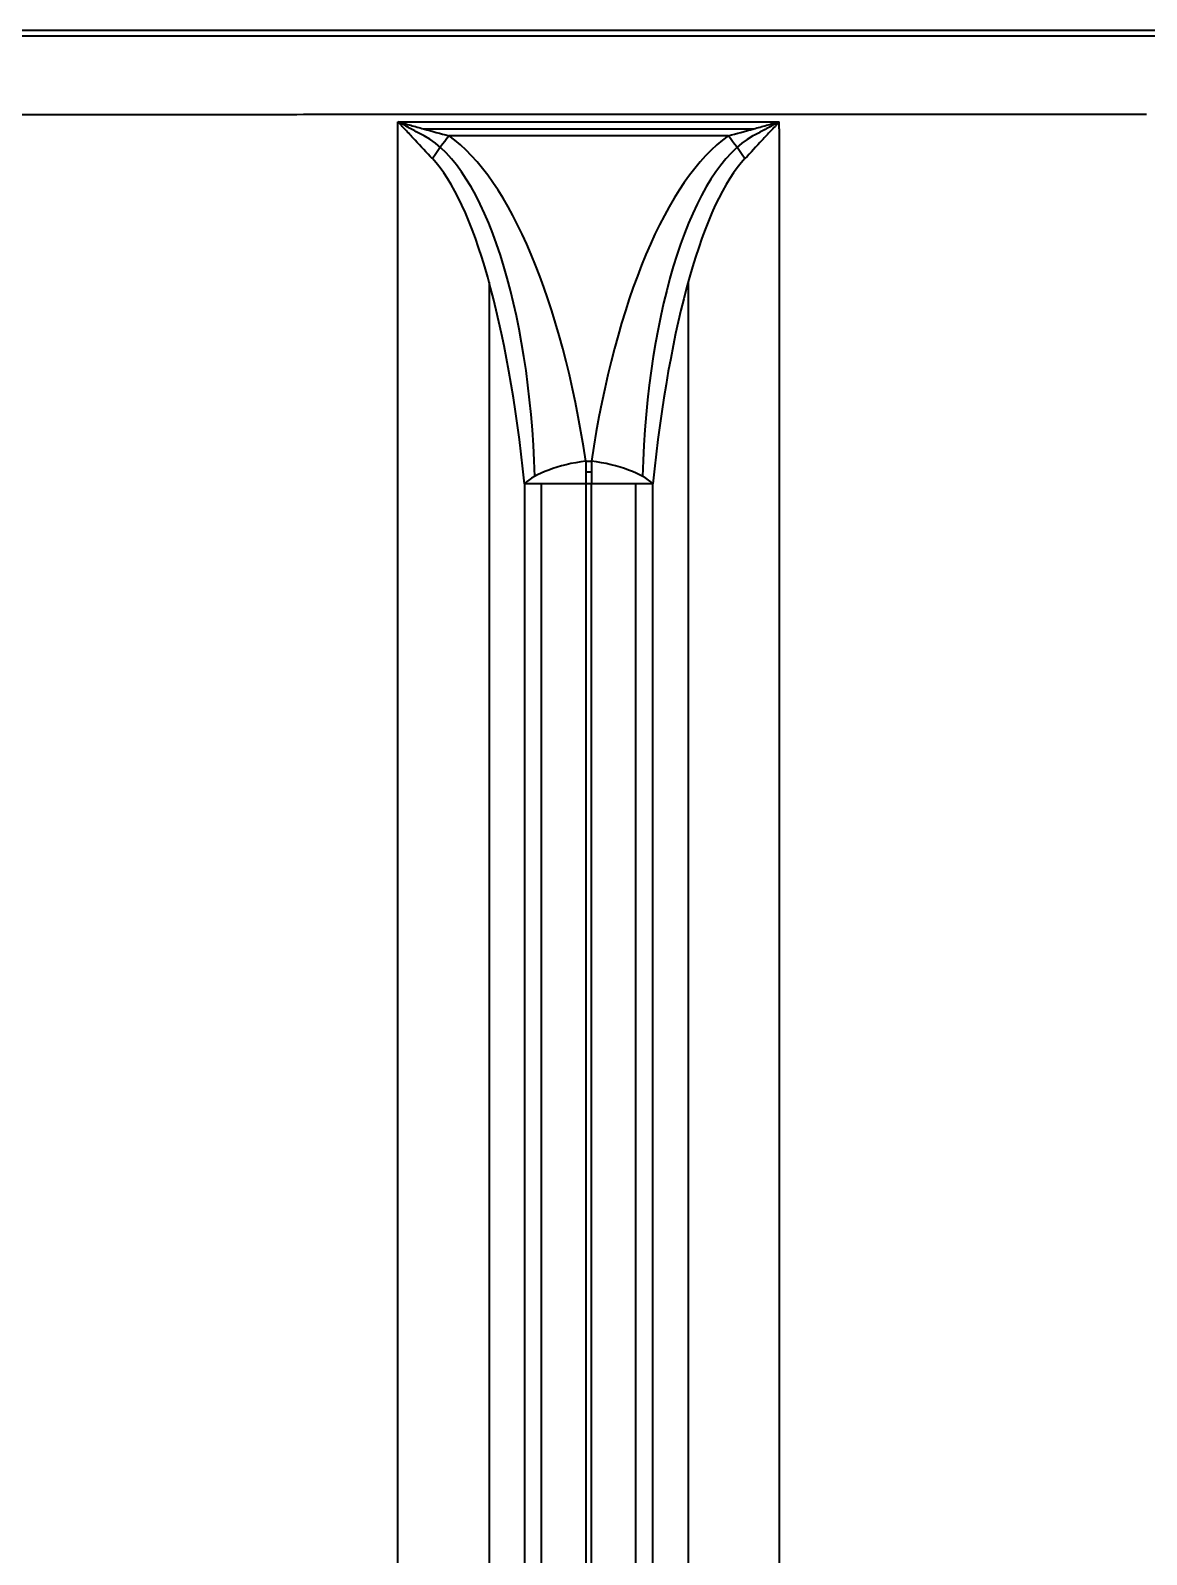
# Model space of a CAD drawing. Header units: millimetres. Extents: x -13 to 1082, y 396 to 866.
# Drawn here: x 172.42 to 199.38, y 661.65 to 698.45 of the extents above; entities that cross this region are included whole.
import ezdxf

# ---------------------------------------------------------------- set-up
doc = ezdxf.new("R2010")
doc.units = ezdxf.units.MM
doc.layers.add('10', color=7, linetype='Continuous', true_color=0xffffff)

msp = doc.modelspace()

# ---------------------------------------------------------------- linework, layer by layer
at = {"layer": '10', "color": 7, "linetype": 'Continuous', "lineweight": 35}
for p, q in [((218.957, 698.447), (147.715, 698.447)), ((147.715, 698.316), (218.927, 698.316)), ((181.299, 641.428), (181.299, 696.245)), ((181.299, 696.245), (190.511, 696.245)), ((181.932, 696.069), (189.878, 696.069)), ((189.277, 695.903), (182.534, 695.903)), ((183.502, 692.37), (183.502, 645.303)), ((188.308, 692.37), (188.308, 645.303)), ((185.838, 688.052), (185.838, 687.502)), ((185.838, 688.052), (185.972, 688.052)), ((185.972, 688.052), (185.972, 687.502)), ((185.972, 687.785), (185.838, 687.785)), ((184.356, 687.502), (184.356, 650.171)), ((185.838, 687.502), (184.356, 687.502)), ((184.77, 650.171), (184.77, 687.502)), ((185.972, 687.502), (185.838, 687.502)), ((185.838, 687.502), (185.838, 650.171)), ((185.972, 650.171), (185.972, 687.502)), ((187.454, 687.502), (185.972, 687.502)), ((187.04, 687.502), (187.04, 650.171)), ((187.454, 650.171), (187.454, 687.502))]:
    msp.add_line(p, q, dxfattribs=at)
for centre, major_axis, ratio, start_param, end_param in [((181.299, 686.957), (0, 9.112), 0.36397, 4.792122, 6.090428), ((182.534, 695.353), (0.932, 1.31), 0.20647, 1.288385, 1.716668), ((181.299, 682.805), (0, 13.53), 0.36397, 5.110584, 6.029768), ((190.511, 682.805), (0, 13.53), 0.36397, 0.253417, 1.172601), ((190.511, 686.957), (0, 9.112), 0.36397, 0.193098, 1.491063), ((189.277, 695.353), (-0.932, 1.31), 0.20647, 4.566518, 4.994801), ((181.299, 682.255), (0, 13.53), 0.245123, 5.110584, 6.029768), ((190.511, 682.255), (0, 13.53), 0.245123, 0.253417, 1.172601), ((185.838, 687.502), (1.589, 0.243), 0.338534, 1.51901, 2.716849), ((185.972, 687.502), (-1.589, 0.243), 0.338534, 3.566336, 4.764176)]:
    msp.add_ellipse(centre, major_axis=major_axis, ratio=ratio, start_param=start_param, end_param=end_param, dxfattribs=at)
for points in [[(172.426, 696.414), (163.204, 696.414)], [(193.017, 696.416), (172.426, 696.414)], [(190.511, 696.069), (190.511, 696.245)], [(199.381, 696.416), (193.017, 696.416)], [(190.511, 696.069), (190.511, 641.604)]]:
    msp.add_open_spline(points, degree=1, dxfattribs=at)
for points, knots in [([(181.934, 695.9), (181.89, 695.923), (181.847, 695.947), (181.719, 696.015), (181.635, 696.061), (181.467, 696.153), (181.382, 696.2), (181.299, 696.245)], [0, 0, 0, 0, 0.207141, 0.207141, 0.603571, 0.603571, 1, 1, 1, 1]), ([(182.13, 695.353), (181.992, 695.5), (181.853, 695.648), (181.646, 695.871), (181.576, 695.945), (181.472, 696.058), (181.42, 696.114), (181.368, 696.17), (181.334, 696.208), (181.316, 696.227), (181.299, 696.245)], [0, 0, 0, 0, 0.5, 0.5, 0.75, 0.75, 0.875, 0.9375, 0.9375, 1, 1, 1, 1]), ([(181.299, 696.245), (181.35, 696.231), (181.402, 696.216), (181.505, 696.188), (181.556, 696.173), (181.711, 696.13), (181.814, 696.102), (182.122, 696.016), (182.328, 695.959), (182.534, 695.903)], [0, 0, 0, 0, 0.125, 0.125, 0.25, 0.25, 0.5, 0.5, 1, 1, 1, 1]), ([(189.277, 695.903), (189.482, 695.959), (189.688, 696.016), (189.996, 696.102), (190.099, 696.13), (190.254, 696.173), (190.305, 696.188), (190.408, 696.216), (190.46, 696.231), (190.511, 696.245)], [0, 0, 0, 0, 0.5, 0.5, 0.75, 0.75, 0.875, 0.875, 1, 1, 1, 1]), ([(190.511, 696.245), (190.494, 696.227), (190.476, 696.208), (190.442, 696.17), (190.39, 696.114), (190.338, 696.058), (190.234, 695.945), (190.164, 695.871), (189.957, 695.648), (189.818, 695.5), (189.68, 695.353)], [0, 0, 0, 0, 0.0625, 0.0625, 0.125, 0.25, 0.25, 0.5, 0.5, 1, 1, 1, 1]), ([(190.511, 696.245), (190.428, 696.2), (190.343, 696.153), (190.176, 696.062), (190.093, 696.016), (189.965, 695.948), (189.92, 695.923), (189.875, 695.9)], [0, 0, 0, 0, 0.393078, 0.393078, 0.786157, 0.786157, 1, 1, 1, 1])]:
    msp.add_open_spline(points, degree=3, knots=knots, dxfattribs=at)

doc.saveas('drawing.dxf')
